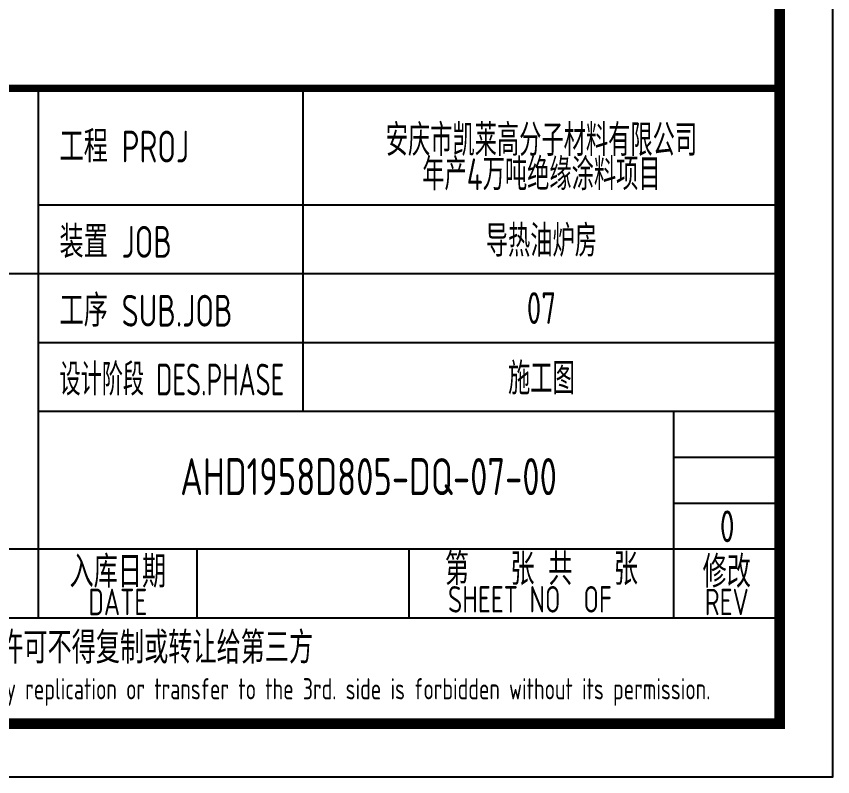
# Model space of a CAD drawing. Extents: x 4830845 to 5141198, y -443067 to -268177.
# Drawn here: x 4868147 to 4875855, y -337581 to -330401 of the extents above; entities that cross this region are included whole.
import ezdxf
from ezdxf.enums import TextEntityAlignment as Align

# ---------------------------------------------------------------- set-up
doc = ezdxf.new("R2010")
doc.units = 0
doc.header["$LTSCALE"] = 1000
doc.header["$MEASUREMENT"] = 0
doc.layers.get('0').update_dxf_attribs({"linetype": 'CONTINUOUS'})
doc.layers.add('AXIS', color=3, linetype='CONTINUOUS')
doc.layers.add('PUB_TITLE', color=4, linetype='CONTINUOUS')
doc.styles.add('AHD', font='sceie.shx', dxfattribs={"width": 0.7, "bigfont": 'sceic.shx'})
doc.styles.add('sceie', font='sceie.shx', dxfattribs={"width": 0.7, "bigfont": 'sceic.shx'})
doc.styles.add('TSSD_Rein', font='Tssdeng.shx', dxfattribs={"width": 0.7, "bigfont": 'hztxt.shx'})

msp = doc.modelspace()

# ---------------------------------------------------------------- linework, layer by layer
for p, q in [((4868354.9, -336080.5), (4868354.9, -331080.5)), ((4870854.9, -334130.5), (4870854.9, -331080.5)), ((4875354.9, -337080.5), (4875354.9, -331080.5)), ((4875354.9, -337080.5), (4875354.9, -331080.5)), ((4868354.9, -332180.5), (4875354.9, -332180.5)), ((4857354.9, -332830.5), (4875354.9, -332830.5)), ((4868354.9, -333480.5), (4875354.9, -333480.5)), ((4868354.9, -334130.5), (4875354.9, -334130.5)), ((4874354.9, -336080.5), (4874354.9, -334130.5)), ((4874354.9, -334563.9), (4875354.9, -334563.9)), ((4874354.9, -334997.2), (4875354.9, -334997.2)), ((4857354.9, -335430.5), (4875354.9, -335430.5)), ((4869854.9, -336080.5), (4869854.9, -335430.5)), ((4871854.9, -336080.5), (4871854.9, -335430.5)), ((4857354.9, -336080.5), (4875354.9, -336080.5)), ((4857354.9, -337080.5), (4875354.9, -337080.5)), ((4857354.9, -337080.5), (4875354.9, -337080.5))]:
    msp.add_line(p, q)
msp.add_lwpolyline([(4875354.9, -331080.5, 70, 70, 0), (4857354.9, -331080.5, 70, 70, 0), (4857354.9, -337080.5, 0, 0, 0)], format="xyseb")
at = {"layer": 'PUB_TITLE'}
msp.add_lwpolyline([(4854854.9, -337580.5), (4875854.9, -337580.5), (4875854.9, -307880.5), (4854854.9, -307880.5)], close=True, dxfattribs=at)
at = {"layer": 'PUB_TITLE', "const_width": 100}
msp.add_lwpolyline([(4857354.9, -337080.5), (4875354.9, -337080.5), (4875354.9, -308380.5), (4857354.9, -308380.5)], close=True, dxfattribs=at)

# ---------------------------------------------------------------- texts
at = {"style": 'AHD'}
for s, width, p in [('工程 PROJ', 0.8, (4868554.9, -331780.5)), ('工程 PROJ', 0.8, (4868554.9, -331780.5)), ('装置 JOB', 0.8, (4868554.9, -332680.5)), ('装置 JOB', 0.8, (4868554.9, -332680.5)), ('工序 SUB.JOB', 0.8, (4868554.9, -333330.5)), ('工序 SUB.JOB', 0.8, (4868554.9, -333330.5)), ('设计阶段 DES.PHASE', 0.7, (4868554.9, -333980.5)), ('设计阶段 DES.PHASE', 0.7, (4868554.9, -333980.5))]:
    msp.add_text(s, height=300, dxfattribs=dict(at, width=width)).set_placement(p)
at = {"style": 'AHD', "width": 0.8}
for s, height, p in [('第   张 共   张', 300, (4873104.9, -335605.5)), ('入库日期', 300, (4869104.9, -335630.5)), ('入库日期', 300, (4869104.9, -335630.5)), ('修改', 300, (4874854.9, -335630.5)), ('修改', 300, (4874854.9, -335630.5)), ('DATE', 250, (4869104.9, -335930.5)), ('DATE', 250, (4869104.9, -335930.5)), ('SHEET NO  OF  ', 250, (4873104.9, -335905.5)), ('SHEET NO  OF  ', 250, (4873104.9, -335905.5)), ('REV', 250, (4874854.9, -335930.5)), ('REV', 250, (4874854.9, -335930.5)), ('本文件专有权属安徽华东化工医药工程有限责任公司所有,未经许可不得复制或转让给第三方', 300, (4866354.9, -336380.5)), ('本文件专有权属安徽华东化工医药工程有限责任公司所有,未经许可不得复制或转让给第三方', 300, (4866354.9, -336380.5)), ('The proprietary right of this document belongs to Anhui Huadong Chemical And Medical Engineering  Co.,Ltd.  and any replication or transfer to the 3rd. side is forbidden without its permission. ', 200, (4866354.9, -336780.5)), ('The proprietary right of this document belongs to Anhui Huadong Chemical And Medical Engineering  Co.,Ltd.  and any replication or transfer to the 3rd. side is forbidden without its permission. ', 200, (4866354.9, -336780.5))]:
    msp.add_text(s, height=height, dxfattribs=at).set_placement(p, align=Align.MIDDLE)
at = {"width": 0.8}
for tag, text, height, style, p in [('AHD1958D805-DQ-07-00', '200320-02-040', 350, 'sceie', (4871472.8, -334746.9)), ('0', '0', 300, 'AHD', (4874859, -335216.6)), ('0', '0', 300, 'AHD', (4874859, -335216.6))]:
    msp.add_attdef(tag, text=text, height=height, dxfattribs=dict(at, style=style)).set_placement(p, align=Align.MIDDLE)
at = {"layer": 'AXIS', "style": 'TSSD_Rein', "width": 0.7}
for s, p in [('安庆市凯莱高分子材料有限公司', (4873104.9, -331552.9)), ('年产4万吨绝缘涂料项目', (4873104.9, -331876)), ('导热油炉房', (4873104.9, -332505.5)), ('07', (4873104.9, -333155.5)), ('施工图', (4873104.9, -333805.5))]:
    msp.add_text(s, height=300, dxfattribs=at).set_placement(p, align=Align.MIDDLE)

doc.saveas('drawing.dxf')
